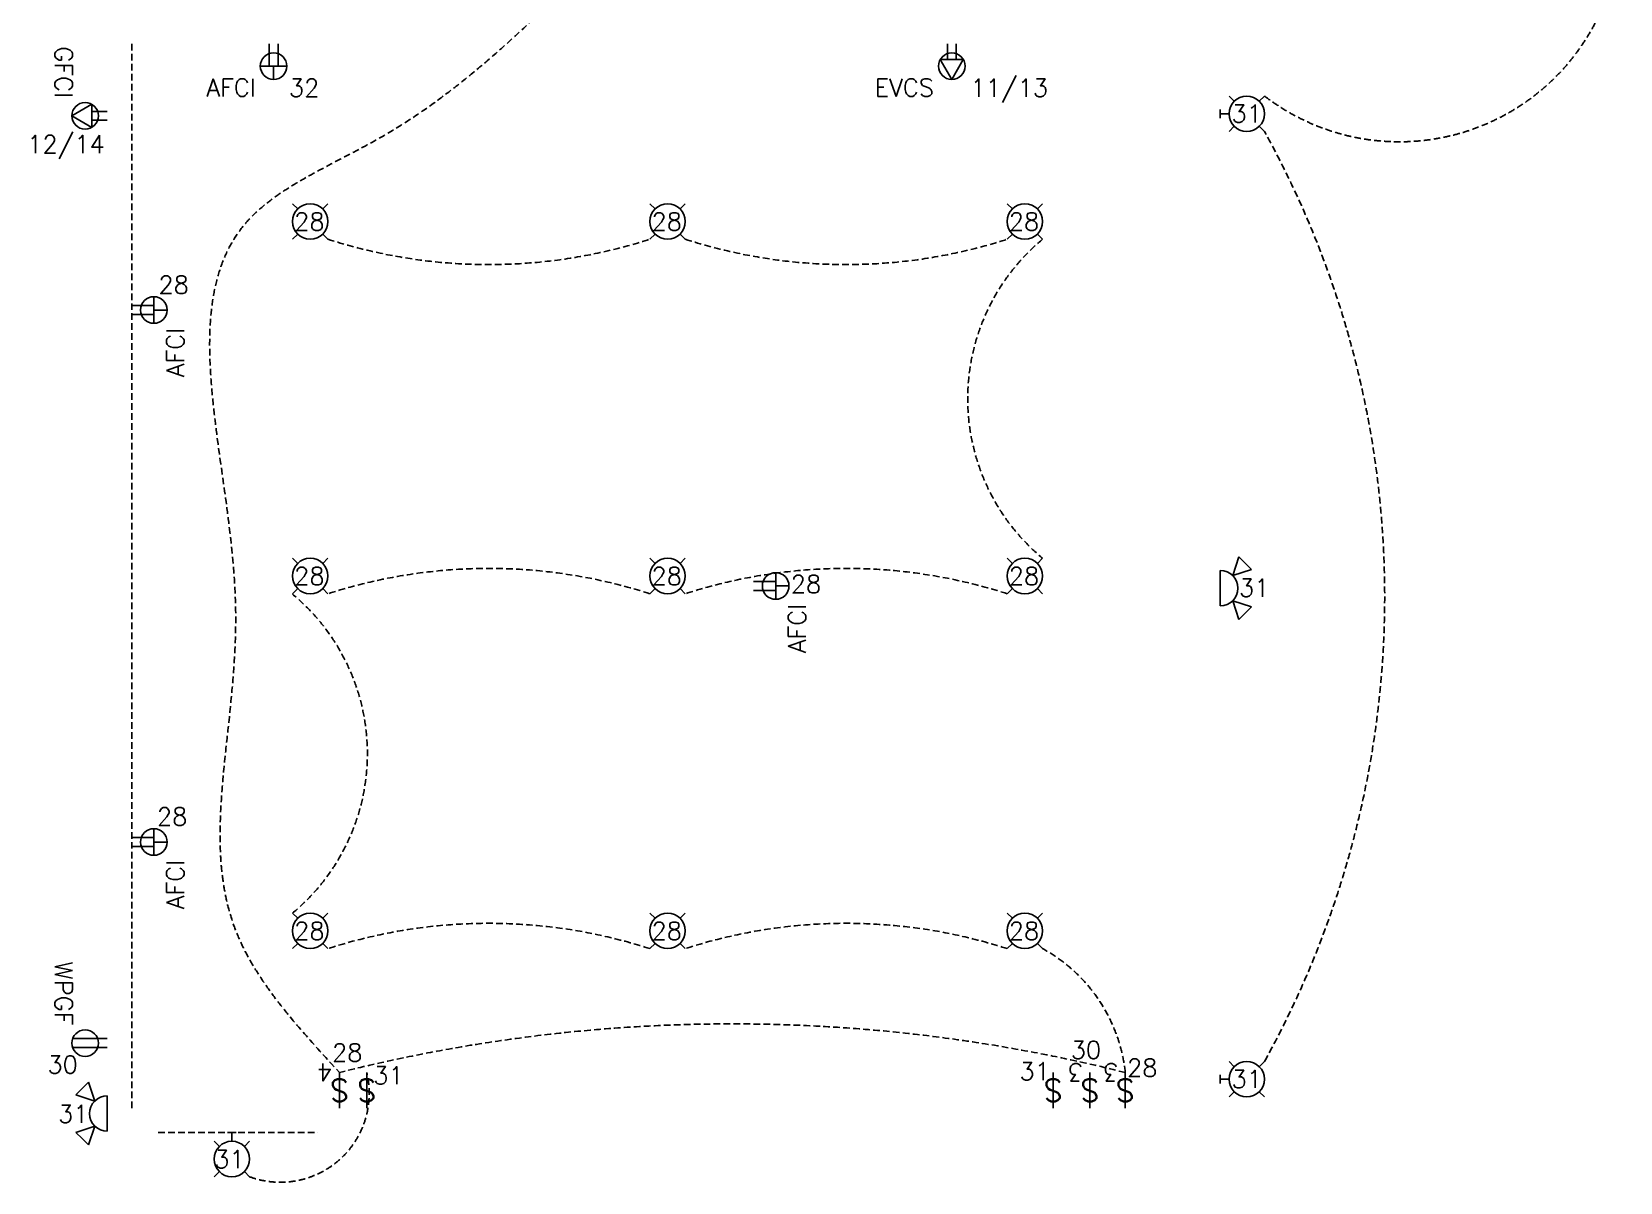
# Model space of a CAD drawing. Header units: millimetres. Extents: x -17301 to 96414, y -64549 to 30877.
# Drawn here: x 37007 to 45963, y 4481 to 10968 of the extents above; entities that cross this region are included whole.
import ezdxf
from ezdxf.enums import TextEntityAlignment as Align

# ---------------------------------------------------------------- set-up
doc = ezdxf.new("R2010")
doc.units = ezdxf.units.MM
doc.header["$LTSCALE"] = 150
doc.header["$MEASUREMENT"] = 0
doc.linetypes.add('HIDDEN', pattern=[0.375, 0.25, -0.125])
for name, color, linetype in [('E-FP-SYM', 1, 'Continuous'), ('E-NL-CLG-SYM', 5, 'Continuous'), ('E-NP-OUT-SYM', 3, 'Continuous'), ('E-NW-CTL-CCT', 5, 'HIDDEN')]:
    doc.layers.add(name, color=color, linetype=linetype)
doc.styles.add('ROMANS 100', font='romans.shx', dxfattribs={"height": 100})
doc.styles.add('ROMANS 125', font='romans.shx', dxfattribs={"height": 125})

# ---------------------------------------------------------------- blocks, each defined once
blk = doc.blocks.new('*U65')
for p, q in [((-100, 100), (-70.7, 70.7)), ((25, 150), (-25, 150)), ((0, 100), (0, 150)), ((0, 150), (25, 150)), ((100, 100), (70.7, 70.7)), ((-70.7, -70.7), (-100, -100)), ((70.7, -70.7), (100, -100))]:
    blk.add_line(p, q)
blk.add_circle((0, 0), 100)
at = {"style": 'ROMANS 100'}
blk.add_attdef('CIRCUIT', text='', height=100, dxfattribs=at).set_placement((0, 0), align=Align.TOP_CENTER)
at = {"style": 'ROMANS 100', "flags": 1}
for tag, p in [('ROOM', (0, -124.6)), ('SPECIAL', (0, -235.1))]:
    blk.add_attdef(tag, text='', height=100, dxfattribs=at).set_placement(p, align=Align.TOP_CENTER)
blk = doc.blocks.new('*U20')
blk.add_line((0, 0), (0, -200))
at = {"style": 'ROMANS 125'}
blk.add_text('S', height=125, dxfattribs=at).set_placement((0, -100), align=Align.MIDDLE_CENTER)
at = {"style": 'ROMANS 100'}
blk.add_attdef('CIRCUIT', text='', height=100, dxfattribs=at).set_placement((0.6, -234), align=Align.TOP_CENTER)
at = {"style": 'ROMANS 100', "flags": 1}
for tag, p in [('ROOM', (0.6, -358.6)), ('SPECIAL', (0.6, -469.1))]:
    blk.add_attdef(tag, text='', height=100, dxfattribs=at).set_placement(p, align=Align.TOP_CENTER)
blk = doc.blocks.new('SECUIRITY FLOODLIGHT')
for p, q in [((-141.4, 141.4), (-176.8, 106.1)), ((-176.8, 106.1), (-70.7, 70.7)), ((-141.4, 141.4), (-106.1, 176.8)), ((-106.1, 176.8), (-70.7, 70.7)), ((106.1, 176.8), (70.7, 70.7)), ((176.8, 106.1), (70.7, 70.7)), ((141.4, 141.4), (106.1, 176.8)), ((141.4, 141.4), (176.8, 106.1)), ((-100, 0), (100, 0))]:
    blk.add_line(p, q)
blk.add_arc((0, 0), 100, 0, 180)
at = {"style": 'ROMANS 100'}
blk.add_attdef('CIRCUIT', text='', height=100, dxfattribs=at).set_placement((0, -13), align=Align.TOP_CENTER)
at = {"style": 'ROMANS 100', "flags": 1}
for tag, p in [('ROOM', (0, -134)), ('SPECIAL', (0, -254.8))]:
    blk.add_attdef(tag, text='', height=100, dxfattribs=at).set_placement(p, align=Align.TOP_CENTER)
blk = doc.blocks.new('SWITCHES')
blk.add_line((0, 0), (0, -200))
at = {"style": 'ROMANS 125'}
blk.add_text('S', height=125, dxfattribs=at).set_placement((0, -100), align=Align.MIDDLE_CENTER)
at = {"style": 'ROMANS 100'}
blk.add_attdef('CIRCUIT', text='', height=100, dxfattribs=at).set_placement((0.6, -234), align=Align.TOP_CENTER)
at = {"style": 'ROMANS 100', "flags": 1}
for tag, p in [('ROOM', (0.6, -358.6)), ('SPECIAL', (0.6, -469.1))]:
    blk.add_attdef(tag, text='', height=100, dxfattribs=at).set_placement(p, align=Align.TOP_CENTER)
blk = doc.blocks.new('*U84')
for p, q in [((-25, -195.7), (-25, 0)), ((-25, -195.7), (-25, 0)), ((25, -195.7), (25, 0))]:
    blk.add_line(p, q)
blk.add_circle((0, -125), 75)
at = {"style": 'ROMANS 100'}
blk.add_text('WPGF', height=100, dxfattribs=at).set_placement((-100.2, -195.7), align=Align.TOP_RIGHT)
blk.add_attdef('CIRCUIT', text='', height=100, dxfattribs=at).set_placement((229.1, -218.5), align=Align.TOP_CENTER)
at = {"style": 'ROMANS 100', "flags": 1}
for tag, p in [('ROOM', (229.1, -343.1)), ('SPECIAL', (229.1, -453.6))]:
    blk.add_attdef(tag, text='', height=100, dxfattribs=at).set_placement(p, align=Align.TOP_CENTER)
blk = doc.blocks.new('*U89')
for p, q in [((-25, -125), (-25, 0)), ((25, -125), (25, 0)), ((-75, -125), (75, -125)), ((0, -125), (0, -200))]:
    blk.add_line(p, q)
blk.add_circle((0, -125), 75)
at = {"style": 'ROMANS 100'}
blk.add_text('AFCI', height=100, dxfattribs=at).set_placement((-100.2, -195.7), align=Align.TOP_RIGHT)
blk.add_attdef('CIRCUIT', text='', height=100, dxfattribs=at).set_placement((229.1, -218.5), align=Align.TOP_CENTER)
at = {"style": 'ROMANS 100', "flags": 1}
for tag, p in [('ROOM', (229.1, -343.1)), ('SPECIAL', (229.1, -453.6))]:
    blk.add_attdef(tag, text='', height=100, dxfattribs=at).set_placement(p, align=Align.TOP_CENTER)
blk = doc.blocks.new('*U93')
for p, q in [((-25, -87.5), (-25, 0)), ((25, -87.5), (25, 0))]:
    blk.add_line(p, q)
blk.add_lwpolyline([(0, -200), (65, -87.5), (-65, -87.5)], close=True)
blk.add_circle((0, -125), 75)
at = {"style": 'ROMANS 100'}
blk.add_text('EVCS', height=100, dxfattribs=at).set_placement((-100.2, -195.7), align=Align.TOP_RIGHT)
blk.add_attdef('CIRCUIT', text='', height=100, dxfattribs=at).set_placement((229.1, -218.5), align=Align.TOP_CENTER)
at = {"style": 'ROMANS 100', "flags": 1}
for tag, p in [('ROOM', (229.1, -343.1)), ('SPECIAL', (229.1, -453.6))]:
    blk.add_attdef(tag, text='', height=100, dxfattribs=at).set_placement(p, align=Align.TOP_CENTER)
blk = doc.blocks.new('LED LUMINAIRES')
for p, q in [((-100, 100), (-70.7, 70.7)), ((100, 100), (70.7, 70.7)), ((-70.7, -70.7), (-100, -100)), ((70.7, -70.7), (100, -100))]:
    blk.add_line(p, q)
blk.add_circle((0, 0), 100)
at = {"style": 'ROMANS 100'}
blk.add_attdef('CIRCUIT', text='', height=100, dxfattribs=at).set_placement((0, 0), align=Align.TOP_CENTER)
at = {"style": 'ROMANS 100', "flags": 1}
for tag, p in [('ROOM', (0, -124.6)), ('SPECIAL', (0, -235.1))]:
    blk.add_attdef(tag, text='', height=100, dxfattribs=at).set_placement(p, align=Align.TOP_CENTER)
blk = doc.blocks.new('*U22')
blk.add_line((0, 0), (0, -200))
at = {"style": 'ROMANS 125'}
blk.add_text('S', height=125, dxfattribs=at).set_placement((0, -100), align=Align.MIDDLE_CENTER)
at = {"style": 'ROMANS 100'}
blk.add_text('4', height=100, dxfattribs=at).set_placement((38.7, -150.6), align=Align.TOP_LEFT)
blk.add_attdef('CIRCUIT', text='', height=100, dxfattribs=at).set_placement((0.6, -234), align=Align.TOP_CENTER)
at = {"style": 'ROMANS 100', "flags": 1}
for tag, p in [('ROOM', (0.6, -358.6)), ('SPECIAL', (0.6, -469.1))]:
    blk.add_attdef(tag, text='', height=100, dxfattribs=at).set_placement(p, align=Align.TOP_CENTER)
blk = doc.blocks.new('*U21')
blk.add_line((0, 0), (0, -200))
blk.add_line((0, 0), (0, -200))
at = {"style": 'ROMANS 125'}
blk.add_text('S', height=125, dxfattribs=at).set_placement((0, -100), align=Align.MIDDLE_CENTER)
blk.add_text('S', height=125, dxfattribs=at).set_placement((0, -100), align=Align.MIDDLE_CENTER)
at = {"style": 'ROMANS 100'}
blk.add_text('3', height=100, dxfattribs=at).set_placement((38.7, -150.6), align=Align.TOP_LEFT)
blk.add_attdef('CIRCUIT', text='', height=100, dxfattribs=at).set_placement((0.6, -234), align=Align.TOP_CENTER)
at = {"style": 'ROMANS 100', "flags": 1}
for tag, p in [('ROOM', (0.6, -358.6)), ('SPECIAL', (0.6, -469.1))]:
    blk.add_attdef(tag, text='', height=100, dxfattribs=at).set_placement(p, align=Align.TOP_CENTER)
blk = doc.blocks.new('*U92')
for p, q in [((-25, -87.5), (-25, 0)), ((25, -87.5), (25, 0))]:
    blk.add_line(p, q)
blk.add_lwpolyline([(0, -200), (65, -87.5), (-65, -87.5)], close=True)
blk.add_circle((0, -125), 75)
at = {"style": 'ROMANS 100'}
blk.add_text('GFCI', height=100, dxfattribs=at).set_placement((-100.2, -195.7), align=Align.TOP_RIGHT)
blk.add_attdef('CIRCUIT', text='', height=100, dxfattribs=at).set_placement((229.1, -218.5), align=Align.TOP_CENTER)
at = {"style": 'ROMANS 100', "flags": 1}
for tag, p in [('ROOM', (229.1, -343.1)), ('SPECIAL', (229.1, -453.6))]:
    blk.add_attdef(tag, text='', height=100, dxfattribs=at).set_placement(p, align=Align.TOP_CENTER)

msp = doc.modelspace()

# ---------------------------------------------------------------- linework, layer by layer
at = {"layer": 'E-NW-CTL-CCT'}
for p, q in [((37569.8, 10899.4), (37569.8, 4899.4)), ((37719.8, 4761.9), (38620, 4761.9))]:
    msp.add_line(p, q, dxfattribs=at)
for centre, radius, start, end in [((44716.8, 11594.2), 1246.5, 232.46378, 52.77816), ((39225.2, 7783.8), 5409.9, 331.01042, 28.98958), ((39584, 12610.3), 2954.8, 252.1181, 287.8819), ((41599, 12610.3), 2954.8, 252.1181, 287.8819), ((43453, 8898.8), 1169, 129.70322, 230.29678), ((39584, 4987.4), 2954.8, 72.1181, 107.8819), ((41599, 4987.4), 2954.8, 72.1181, 107.8819), ((37729.9, 6897.7), 1169, 309.70322, 50.29678), ((39584, 2986.3), 2954.8, 72.1181, 107.8819), ((41599, 2986.3), 2954.8, 72.1181, 107.8819), ((42269.6, 5002.1), 908.1, 6.15099, 61.25568), ((40956.9, -3704.2), 9078.2, 75.87385, 104.12615), ((38408.2, 4981.8), 500.9, 249.7541, 13.57905)]:
    msp.add_arc(centre, radius, start, end, dxfattribs=at)
msp.add_spline([(40041.4, 11236.9), (38973.8, 10372.3), (38231.3, 9909.9), (38155.9, 7718.8), (38155.9, 5901.9), (38741.3, 5099.4)], degree=3, dxfattribs=at)

# ---------------------------------------------------------------- block references
at = {"layer": 'E-FP-SYM'}
ref = msp.add_blockref('SECUIRITY FLOODLIGHT', (43707.3, 7830.7), dxfattribs=dict(at, rotation=270))
ref.add_attrib('CIRCUIT', '31', dxfattribs={"layer": '0', "height": 100, "style": 'ROMANS 100'}).set_placement((43899.2, 7882.8), align=Align.TOP_CENTER)
ref = msp.add_blockref('SWITCHES', (42765.6, 4899.4), dxfattribs=dict(at, rotation=180.0000000000001))
ref.add_attrib('CIRCUIT', '31', dxfattribs={"layer": '0', "height": 100, "style": 'ROMANS 100'}).set_placement((42661.7, 5156.7), align=Align.TOP_CENTER)
ref = msp.add_blockref('SECUIRITY FLOODLIGHT', (37432.3, 4868.1), dxfattribs=dict(at, rotation=90.00000000000017))
ref.add_attrib('CIRCUIT', '31', dxfattribs={"layer": '0', "height": 100, "style": 'ROMANS 100'}).set_placement((37240.5, 4916.2), align=Align.TOP_CENTER)
at = {"layer": 'E-NL-CLG-SYM'}
ref = msp.add_blockref('*U65', (43857.3, 10505.8), dxfattribs=dict(at, rotation=90.00000000000001))
ref.add_attrib('CIRCUIT', '31', dxfattribs={"layer": '0', "height": 100, "style": 'ROMANS 100'}).set_placement((43857.2, 10556.6), align=Align.TOP_CENTER)
ref = msp.add_blockref('LED LUMINAIRES', (38576.7, 9898.2), dxfattribs=at)
ref.add_attrib('CIRCUIT', '28', dxfattribs={"layer": '0', "height": 100, "style": 'ROMANS 100'}).set_placement((38571.9, 9947.6), align=Align.TOP_CENTER)
ref = msp.add_blockref('LED LUMINAIRES', (40591.7, 9898.2), dxfattribs=at)
ref.add_attrib('CIRCUIT', '28', dxfattribs={"layer": '0', "height": 100, "style": 'ROMANS 100'}).set_placement((40586.9, 9947.6), align=Align.TOP_CENTER)
ref = msp.add_blockref('LED LUMINAIRES', (42606.3, 9898.2), dxfattribs=at)
ref.add_attrib('CIRCUIT', '28', dxfattribs={"layer": '0', "height": 100, "style": 'ROMANS 100'}).set_placement((42601.5, 9947.6), align=Align.TOP_CENTER)
ref = msp.add_blockref('LED LUMINAIRES', (38576.7, 7899.4), dxfattribs=at)
ref.add_attrib('CIRCUIT', '28', dxfattribs={"layer": '0', "height": 100, "style": 'ROMANS 100'}).set_placement((38571.9, 7948.9), align=Align.TOP_CENTER)
ref = msp.add_blockref('LED LUMINAIRES', (40591.7, 7899.4), dxfattribs=at)
ref.add_attrib('CIRCUIT', '28', dxfattribs={"layer": '0', "height": 100, "style": 'ROMANS 100'}).set_placement((40586.9, 7948.9), align=Align.TOP_CENTER)
ref = msp.add_blockref('LED LUMINAIRES', (42606.3, 7899.4), dxfattribs=at)
ref.add_attrib('CIRCUIT', '28', dxfattribs={"layer": '0', "height": 100, "style": 'ROMANS 100'}).set_placement((42601.5, 7948.9), align=Align.TOP_CENTER)
ref = msp.add_blockref('LED LUMINAIRES', (38576.7, 5898.4), dxfattribs=at)
ref.add_attrib('CIRCUIT', '28', dxfattribs={"layer": '0', "height": 100, "style": 'ROMANS 100'}).set_placement((38571.9, 5947.8), align=Align.TOP_CENTER)
ref = msp.add_blockref('LED LUMINAIRES', (40591.7, 5898.4), dxfattribs=at)
ref.add_attrib('CIRCUIT', '28', dxfattribs={"layer": '0', "height": 100, "style": 'ROMANS 100'}).set_placement((40586.9, 5947.8), align=Align.TOP_CENTER)
ref = msp.add_blockref('LED LUMINAIRES', (42606.3, 5898.4), dxfattribs=at)
ref.add_attrib('CIRCUIT', '28', dxfattribs={"layer": '0', "height": 100, "style": 'ROMANS 100'}).set_placement((42601.5, 5947.8), align=Align.TOP_CENTER)
ref = msp.add_blockref('*U22', (38741.3, 4899.4), dxfattribs=dict(at, rotation=180.0000000000001))
ref.add_attrib('CIRCUIT', '28', dxfattribs={"layer": '0', "height": 100, "style": 'ROMANS 100'}).set_placement((38785.3, 5262.3), align=Align.TOP_CENTER)
ref = msp.add_blockref('*U20', (38895, 4899.4), dxfattribs=dict(at, rotation=180.0000000000001))
ref.add_attrib('CIRCUIT', '31', dxfattribs={"layer": '0', "height": 100, "style": 'ROMANS 100'}).set_placement((39017.8, 5133.5), align=Align.TOP_CENTER)
ref = msp.add_blockref('*U21', (43172.5, 4899.4), dxfattribs=dict(at, rotation=180))
ref.add_attrib('CIRCUIT', '28', dxfattribs={"layer": '0', "height": 100, "style": 'ROMANS 100'}).set_placement((43268.2, 5176.3), align=Align.TOP_CENTER)
ref = msp.add_blockref('*U65', (43857.3, 5061.9), dxfattribs=dict(at, rotation=90.00000000000001))
ref.add_attrib('CIRCUIT', '31', dxfattribs={"layer": '0', "height": 100, "style": 'ROMANS 100'}).set_placement((43857.2, 5112.7), align=Align.TOP_CENTER)
ref = msp.add_blockref('*U65', (38134.9, 4611.9), dxfattribs=at)
ref.add_attrib('CIRCUIT', '31', dxfattribs={"layer": '0', "height": 100, "style": 'ROMANS 100'}).set_placement((38120.9, 4661.1), align=Align.TOP_CENTER)
at = {"layer": 'E-NP-OUT-SYM'}
ref = msp.add_blockref('*U92', (37432.3, 10494.3), dxfattribs=dict(at, rotation=270.0000000000001))
ref.add_attrib('CIRCUIT', '12/14', dxfattribs={"layer": '0', "height": 100, "style": 'ROMANS 100'}).set_placement((37199.4, 10384.3), align=Align.TOP_CENTER)
ref = msp.add_blockref('*U89', (38370.3, 10899.4), dxfattribs=at)
ref.add_attrib('CIRCUIT', '32', dxfattribs={"layer": '0', "height": 100, "style": 'ROMANS 100'}).set_placement((38542.2, 10702), align=Align.TOP_CENTER)
ref = msp.add_blockref('*U93', (42194.2, 10899.4), dxfattribs=at)
ref.add_attrib('CIRCUIT', '11/13', dxfattribs={"layer": '0', "height": 100, "style": 'ROMANS 100'}).set_placement((42518.4, 10702), align=Align.TOP_CENTER)
ref = msp.add_blockref('*U89', (37569.8, 9399.3), dxfattribs=dict(at, rotation=90))
ref.add_attrib('CIRCUIT', '28', dxfattribs={"layer": '0', "height": 100, "style": 'ROMANS 100'}).set_placement((37806.5, 9591.6), align=Align.TOP_CENTER)
ref = msp.add_blockref('*U89', (41076.2, 7843.1), dxfattribs=dict(at, rotation=90))
ref.add_attrib('CIRCUIT', '28', dxfattribs={"layer": '0', "height": 100, "style": 'ROMANS 100'}).set_placement((41372.2, 7904.1), align=Align.TOP_CENTER)
ref = msp.add_blockref('*U89', (37569.8, 6399.4), dxfattribs=dict(at, rotation=89.99999999999999))
ref.add_attrib('CIRCUIT', '28', dxfattribs={"layer": '0', "height": 100, "style": 'ROMANS 100'}).set_placement((37797.9, 6593.1), align=Align.TOP_CENTER)
ref = msp.add_blockref('*U84', (37432.3, 5265.6), dxfattribs=dict(at, rotation=270.0000000000001))
ref.add_attrib('CIRCUIT', '30', dxfattribs={"layer": '0', "height": 100, "style": 'ROMANS 100'}).set_placement((37180.6, 5194.2), align=Align.TOP_CENTER)
ref = msp.add_blockref('*U21', (42973.3, 4899.4), dxfattribs=dict(at, rotation=180.0000000000001))
ref.add_attrib('CIRCUIT', '30', dxfattribs={"layer": '0', "height": 100, "style": 'ROMANS 100'}).set_placement((42950.7, 5277.1), align=Align.TOP_CENTER)

doc.saveas('drawing.dxf')
